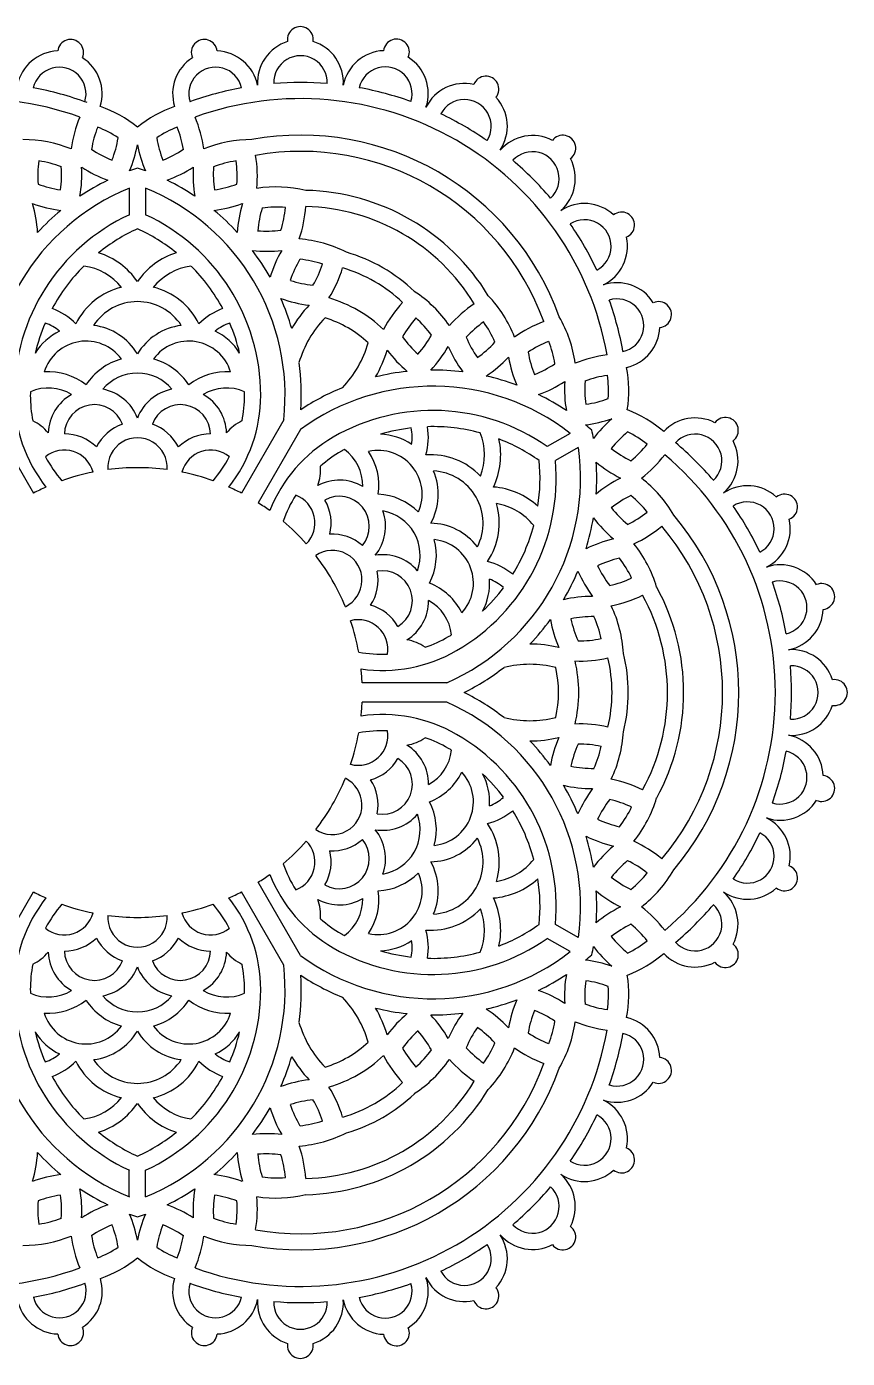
# Model space of a CAD drawing. Extents: x 339 to 703, y 71 to 235.
# Drawn here: x 601.5 to 702.9, y 70.9 to 235.4 of the extents above; entities that cross this region are included whole.
import ezdxf

# ---------------------------------------------------------------- set-up
doc = ezdxf.new("R2010")
doc.units = 0
doc.layers.get('0').update_dxf_attribs({"linetype": 'CONTINUOUS'})

msp = doc.modelspace()

# ---------------------------------------------------------------- linework, layer by layer
for p, q in [((614.15, 215.47), (614.15, 212.2)), ((616.15, 215.47), (616.15, 212.2)), ((597.09, 186.84), (602.31, 177.8)), ((633.22, 186.84), (628, 177.8)), ((635.29, 185.64), (630.08, 176.6)), ((668.62, 185.18), (665.79, 183.54)), ((669.62, 183.45), (666.79, 181.81)), ((653.36, 154.35), (642.92, 154.35)), ((653.36, 151.95), (642.92, 151.95)), ((597.09, 119.47), (602.31, 128.51)), ((633.22, 119.47), (628, 128.51)), ((635.29, 120.67), (630.08, 129.71)), ((669.62, 122.86), (666.79, 124.5)), ((668.62, 121.13), (665.79, 122.77)), ((614.15, 90.84), (614.15, 94.11)), ((616.15, 90.84), (616.15, 94.11))]:
    msp.add_line(p, q)
for centre, radius, start, end in [((635.28, 233.85), 1.6, 351.3993, 188.7578), ((606.89, 232.26), 1.6, 336.1959, 173.5544), ((623.41, 232.26), 1.6, 6.4785, 203.837), ((647.15, 232.3), 1.6, 336.3518, 173.7103), ((605.5, 227.14), 5.3, 92.2336, 168.6329), ((624.8, 227.14), 5.3, 11.4629, 87.7992), ((635.29, 228.55), 5.3, 107.437, 183.7733), ((635.29, 228.55), 5.3, 356.3534, 72.72), ((645.78, 227.18), 5.3, 92.3896, 168.7888), ((605.5, 227.14), 3.3, 342.536, 167.2142), ((605.5, 227.14), 5.3, 342.922, 57.5166), ((624.8, 227.14), 5.3, 122.5163, 197.0782), ((624.8, 227.14), 3.3, 12.8187, 197.4968), ((635.29, 228.55), 3.3, 357.7394, 182.4176), ((645.78, 227.18), 3.3, 342.692, 167.3701), ((645.78, 227.18), 5.3, 341.2733, 57.6725), ((658.2, 227.72), 1.6, 321.3207, 158.6793), ((594.97, 188.1), 40.45, 69.8113, 79.5821), ((635.33, 188.1), 40.45, 100.4181, 109.7758), ((635.33, 188.1), 40.45, 97.5793, 97.5804), ((635.33, 188.1), 40.45, 85.3849, 94.7418), ((635.33, 188.1), 40.45, 82.5466, 82.5474), ((635.33, 188.1), 40.45, 70.3529, 79.7092), ((655.55, 223.13), 5.3, 77.3585, 153.7578), ((594.97, 188.1), 38.45, 70.1415, 169.8585), ((605.36, 210.77), 15.7, 51.412, 70.6043), ((624.95, 210.77), 15.7, 109.3964, 128.588), ((635.33, 188.1), 38.45, 10.1415, 109.8585), ((655.55, 223.13), 3.3, 327.6609, 152.3391), ((655.55, 223.13), 5.3, 326.2422, 42.6415), ((622.51, 218.17), 15.7, 157.1662, 172.0495), ((607.8, 218.17), 15.7, 7.9505, 22.8338), ((635.33, 188.1), 40.45, 55.3218, 64.6782), ((622.51, 218.17), 13.2, 158.3402, 170.8104), ((605.36, 210.77), 13.2, 55.8491, 68.3193), ((624.95, 210.77), 13.2, 111.6807, 124.1509), ((607.8, 218.17), 13.2, 9.1896, 21.6598), ((601.06, 205.79), 15.7, 67.9433, 90.1755), ((599.74, 223.81), 13.2, 338.3402, 350.8104), ((599.74, 223.81), 15.7, 336.8134, 349.0292), ((630.57, 223.81), 15.7, 190.9708, 203.1866), ((630.57, 223.81), 13.2, 189.1896, 201.6598), ((629.25, 205.79), 15.7, 89.8245, 112.0567), ((635.33, 188.1), 33.93, 19.7543, 100.2457), ((663.95, 216.69), 5.3, 62.3275, 138.7267), ((667.7, 220.43), 1.6, 306.2897, 143.6482), ((616.89, 231.21), 13.2, 235.8491, 248.3193), ((613.42, 231.21), 13.2, 291.6807, 304.1509), ((635.33, 188.1), 31.93, 19.9391, 100.0609), ((614.27, 216.94), 15.7, 354.6171, 9.5372), ((663.95, 216.69), 3.3, 312.6299, 137.308), ((635.33, 188.1), 40.45, 40.2908, 49.6471), ((663.95, 216.69), 5.3, 311.2112, 27.6104), ((616.04, 216.94), 13.2, 171.6736, 184.1437), ((601.06, 205.79), 13.2, 69.1824, 81.6526), ((592.58, 217.17), 13.2, 351.6736, 4.1437), ((592.58, 217.17), 15.7, 350.1467, 3.3167), ((616.89, 231.21), 15.7, 236.6761, 249.8461), ((624.54, 189.88), 29.62, 108.4738, 110.488), ((605.77, 189.88), 29.62, 69.512, 71.5262), ((613.42, 231.21), 15.7, 290.1539, 303.3239), ((637.72, 217.17), 15.7, 176.6833, 189.8533), ((637.72, 217.17), 13.2, 175.8563, 188.3264), ((629.25, 205.79), 13.2, 98.3474, 110.8176), ((614.27, 216.94), 13.2, 355.8563, 8.3264), ((607.56, 228.33), 13.2, 249.1824, 261.6526), ((624.54, 189.88), 29.62, 116.1715, 123.8213), ((605.77, 189.88), 29.62, 56.1787, 63.8285), ((622.74, 228.33), 13.2, 278.3474, 290.8176), ((632.28, 199.94), 15.7, 76.4912, 98.7234), ((624.54, 189.88), 27.62, 112.088, 186.3214), ((605.77, 189.88), 27.62, 353.6786, 67.912), ((635.33, 188.1), 27.12, 31.3111, 88.6889), ((587.15, 209.07), 15.7, 3.4801, 16.65), ((607.56, 228.33), 15.7, 250.0095, 263.1794), ((624.54, 189.88), 29.62, 129.5049, 137.1546), ((622.74, 228.33), 15.7, 276.8206, 289.9905), ((605.77, 189.88), 29.62, 42.8454, 50.4951), ((643.16, 209.07), 15.7, 163.35, 176.5199), ((643.16, 209.07), 13.2, 162.523, 174.9931), ((632.28, 199.94), 13.2, 85.0141, 97.4842), ((620.28, 214.25), 13.2, 342.523, 354.9931), ((620.28, 214.25), 15.7, 341.2838, 356.2125), ((635.33, 188.1), 25.12, 31.4048, 88.5952), ((670.38, 208.29), 5.3, 47.2482, 123.6475), ((674.97, 210.93), 1.6, 291.2105, 128.569), ((624.54, 189.88), 24.62, 114.9519, 180), ((605.77, 189.88), 24.62, 0, 65.0481), ((670.38, 208.29), 3.3, 297.5506, 122.2288), ((635.33, 188.1), 40.45, 25.2591, 34.6159), ((624.54, 189.88), 22.62, 114.5159, 128.8545), ((605.77, 189.88), 22.62, 51.1455, 65.4841), ((631.15, 223.38), 13.2, 265.0141, 277.4842), ((633.89, 193.56), 15.7, 63.1579, 85.3901), ((670.38, 208.29), 5.3, 296.132, 12.5312), ((607.55, 198.7), 9.23, 34.5283, 72.3515), ((622.75, 198.7), 9.23, 107.6485, 145.4717), ((631.15, 223.38), 15.7, 263.4872, 276.6572), ((605.77, 189.88), 29.62, 29.512, 37.1618), ((646.57, 199.93), 15.7, 150.0166, 163.1866), ((635.33, 188.1), 20.27, 46.1818, 73.8182), ((624.54, 189.88), 22.62, 135.0448, 151.679), ((607.55, 198.7), 7.23, 38.7081, 82.2001), ((622.75, 198.7), 7.23, 97.7999, 141.2919), ((605.77, 189.88), 22.62, 28.321, 44.9552), ((646.57, 199.93), 13.2, 149.1896, 161.6598), ((633.89, 193.56), 13.2, 71.6807, 84.1509), ((625.5, 210.25), 13.2, 329.1896, 341.6598), ((625.5, 210.25), 15.7, 327.9505, 342.8718), ((635.33, 188.1), 18.27, 46.4787, 73.5213), ((615.15, 195), 8.46, 103.4157, 154.0005), ((615.15, 195), 8.46, 25.9995, 76.5843), ((638.19, 216.62), 13.2, 251.6807, 264.1509), ((640.77, 189.58), 15.7, 34.6099, 56.8421), ((674.4, 198.5), 5.3, 32.2336, 108.6329), ((615.15, 195), 6.46, 33.0989, 146.9011), ((605.77, 189.88), 29.62, 16.1787, 23.8285), ((638.19, 216.62), 15.7, 250.1539, 263.3239), ((647.79, 190.25), 15.7, 136.6833, 149.8533), ((634.26, 186.24), 16.32, 46.224, 73.776), ((659.42, 190.67), 15.7, 137.1282, 152.0495), ((665.5, 188.14), 15.7, 123.7875, 138.7162), ((647.11, 191.38), 15.7, 21.2766, 43.5088), ((674.4, 198.5), 3.3, 282.536, 107.2142), ((635.33, 188.1), 40.45, 10.2245, 19.5821), ((679.53, 199.86), 1.6, 276.1959, 113.5544), ((601.57, 192.73), 8.46, 44.9469, 68.7766), ((628.74, 192.73), 8.46, 111.2234, 135.0531), ((647.79, 190.25), 13.2, 135.8128, 163.8569), ((634.26, 186.24), 13.82, 47.1154, 72.8846), ((659.42, 190.67), 13.2, 138.3402, 150.8104), ((640.77, 189.58), 13.2, 35.8491, 48.3193), ((653.69, 191.68), 15.7, 7.9433, 30.1755), ((624.54, 189.88), 22.62, 156.7685, 166.6384), ((608.81, 191.17), 7.41, 116.205, 147.9139), ((601.57, 192.73), 6.46, 52.0463, 70.1914), ((608.81, 191.17), 7.41, 31.0598, 82.7424), ((621.5, 191.17), 7.41, 97.2576, 148.9402), ((628.74, 192.73), 6.46, 109.8086, 127.9537), ((621.5, 191.17), 7.41, 32.0861, 63.795), ((605.77, 189.88), 22.62, 13.3616, 23.2315), ((665.5, 188.14), 13.2, 125.0069, 137.477), ((647.11, 191.38), 13.2, 22.5158, 34.9859), ((670.83, 184.28), 15.7, 110.4628, 125.3829), ((674.4, 198.5), 5.3, 282.922, 357.5166), ((608.81, 191.17), 5.41, 36.1874, 162.7599), ((621.5, 191.17), 5.41, 17.2401, 143.8126), ((630.96, 199.97), 13.2, 316.1431, 344.1872), ((658.6, 204.84), 13.2, 215.8491, 228.3193), ((639.95, 203.75), 13.2, 318.3402, 330.8104), ((639.95, 203.75), 15.7, 316.8134, 329.9834), ((667.97, 202.12), 15.7, 203.3428, 216.5128), ((667.97, 202.12), 13.2, 202.5158, 214.9859), ((649.57, 205.36), 13.2, 305.0069, 317.477), ((670.83, 184.28), 13.2, 111.6736, 124.1437), ((653.69, 191.68), 13.2, 9.1824, 21.6526), ((615.15, 187.08), 7.55, 105.2104, 147.1645), ((615.15, 187.08), 7.55, 32.8355, 74.7896), ((630.96, 199.97), 15.7, 330.1467, 343.3167), ((658.6, 204.84), 15.7, 216.6761, 229.8461), ((649.57, 205.36), 15.7, 303.4801, 316.65), ((676.46, 197.31), 15.7, 190.0095, 203.1794), ((676.46, 197.31), 13.2, 189.1824, 201.6526), ((675.13, 179.29), 15.7, 97.1662, 112.0495), ((604.14, 185.24), 7.55, 51.7829, 93.737), ((615.15, 187.08), 5.55, 39.8123, 140.1877), ((626.17, 185.24), 7.55, 86.263, 128.2171), ((605.77, 189.88), 29.62, 356.5576, 7.8334), ((651.65, 163.39), 29.62, 96.1715, 103.8213), ((651.65, 163.39), 29.62, 82.8382, 90.488), ((659.31, 204.71), 13.2, 291.6736, 304.1437), ((660.15, 190.45), 15.7, 351.412, 10.6043), ((651.65, 163.39), 27.62, 52.088, 126.3214), ((651.65, 163.39), 29.62, 69.5049, 77.1546), ((659.31, 204.71), 15.7, 290.1467, 303.3167), ((683.61, 190.68), 15.7, 176.6761, 189.8461), ((683.61, 190.68), 13.2, 175.8491, 188.3193), ((675.13, 179.29), 13.2, 98.3402, 110.8104), ((660.15, 190.45), 13.2, 355.8491, 8.3193), ((618.21, 189.88), 18.29, 180, 218.2875), ((624.54, 189.88), 22.62, 178.8569, 180), ((618.21, 189.88), 16.29, 180, 191.191), ((604.14, 185.24), 5.55, 58.7597, 113.4776), ((609.83, 185.03), 5.7, 119.6212, 177.8981), ((609.83, 185.03), 5.7, 21.0492, 79.3261), ((620.47, 185.03), 5.7, 100.6739, 158.9508), ((626.17, 185.24), 5.55, 66.5224, 121.2403), ((620.47, 185.03), 5.7, 2.1019, 60.3788), ((612.09, 189.88), 18.29, 321.7125, 0), ((612.09, 189.88), 16.29, 348.809, 0), ((605.77, 189.88), 22.62, 0, 1.1431), ((651.65, 163.39), 29.62, 112.1666, 123.4424), ((651.65, 163.39), 29.62, 56.1715, 63.8213), ((668.63, 201.83), 13.2, 278.3402, 290.8104), ((609.83, 185.03), 3.7, 20.1602, 178.7872), ((620.47, 185.03), 3.7, 1.2128, 159.8398), ((651.65, 163.39), 24.62, 54.9519, 120), ((669.95, 173.48), 15.7, 49.3964, 68.588), ((599.77, 181.58), 5.7, 39.9966, 64.426), ((615.15, 180.95), 5.67, 109.0028, 153.2535), ((615.15, 180.95), 5.67, 26.7465, 70.9972), ((630.53, 181.58), 5.7, 115.574, 140.0034), ((642.63, 184.71), 8.46, 344.9469, 8.7766), ((651.65, 163.39), 22.62, 75.0448, 91.679), ((668.63, 201.83), 15.7, 276.8134, 289.0292), ((651.65, 163.39), 29.62, 48.4738, 50.488), ((684.05, 175.13), 15.7, 130.9708, 143.1866), ((684.05, 181.79), 5.3, 62.5163, 137.0782), ((687.79, 185.55), 1.6, 306.4785, 143.837), ((606.13, 179.44), 5.67, 45.6939, 89.9445), ((615.15, 180.95), 3.67, 356.214, 183.786), ((624.18, 179.44), 5.67, 90.0555, 134.3061), ((648.49, 168.87), 18.29, 120, 158.2875), ((651.65, 163.39), 22.62, 96.7685, 106.6384), ((644.91, 177.66), 7.41, 56.205, 87.9139), ((642.63, 184.71), 6.46, 352.0463, 10.1914), ((650.8, 182.51), 7.23, 338.7081, 22.2001), ((650.8, 182.51), 9.23, 334.5283, 12.3515), ((651.65, 163.39), 22.62, 54.5159, 68.8545), ((642.27, 179.65), 29.62, 9.512, 11.5262), ((684.05, 175.13), 13.2, 129.1896, 141.6598), ((669.95, 173.48), 13.2, 51.6807, 64.1509), ((684.05, 181.79), 3.3, 312.8187, 137.4968), ((606.13, 179.44), 3.67, 15.1614, 129.316), ((624.18, 179.44), 3.67, 50.684, 164.8386), ((648.49, 168.87), 16.29, 120, 131.191), ((651.65, 163.39), 22.62, 118.8569, 120), ((637.43, 178.74), 5.55, 358.7597, 53.4776), ((644.91, 177.66), 5.41, 336.1874, 102.7599), ((637.43, 178.74), 7.55, 351.7829, 33.737), ((642.27, 179.65), 27.62, 293.6786, 7.912), ((681.88, 193.68), 13.2, 231.6807, 244.1509), ((667.78, 192.03), 13.2, 309.1896, 321.6598), ((655.51, 153.15), 40.45, 40.4181, 49.7758), ((684.05, 181.79), 5.3, 311.4, 27.7992), ((618.21, 189.88), 16.29, 207.81, 220.378), ((612.09, 189.88), 16.29, 319.622, 332.19), ((632.08, 180.69), 5.7, 339.9966, 4.426), ((651.39, 174.08), 8.46, 43.4157, 94.0005), ((642.27, 179.65), 24.62, 300, 5.0481), ((642.27, 179.65), 22.62, 351.1455, 5.4841), ((642.27, 179.65), 29.62, 356.1787, 3.8285), ((681.88, 193.68), 15.7, 230.1539, 243.3239), ((667.78, 192.03), 15.7, 307.9505, 322.8338), ((655.51, 153.15), 38.45, 310.1415, 49.8585), ((615.15, 153.15), 27.79, 101.3754, 109.6596), ((615.15, 153.15), 27.79, 82.428, 97.572), ((615.15, 153.15), 27.79, 70.3404, 78.6246), ((640.1, 173.7), 5.7, 59.6212, 117.8981), ((644.91, 177.66), 7.41, 331.0598, 22.7424), ((651.39, 174.08), 6.46, 333.0989, 86.9011), ((681.88, 165.62), 15.7, 116.6833, 129.8533), ((667.78, 167.26), 15.7, 29.8245, 52.0567), ((615.15, 153.15), 27.79, 113.9834, 117.5254), ((615.15, 153.15), 27.79, 62.4746, 66.0166), ((658.4, 169.35), 9.23, 47.6485, 85.4717), ((690.51, 173.41), 5.3, 47.437, 123.8363), ((615.15, 153.15), 27.79, 53.9834, 57.5254), ((648.49, 168.87), 16.29, 147.81, 160.378), ((633.41, 174.11), 3.67, 315.1614, 69.316), ((640.1, 173.7), 3.7, 320.1602, 118.7872), ((633.41, 174.11), 5.67, 345.6939, 29.9445), ((644.53, 170.12), 7.55, 45.2104, 87.1645), ((651.39, 174.08), 8.46, 325.9995, 16.5843), ((658.4, 169.35), 7.23, 37.7999, 81.2919), ((681.88, 165.62), 13.2, 115.8563, 128.3264), ((667.78, 167.26), 13.2, 38.3474, 50.8176), ((690.51, 173.41), 3.3, 297.7394, 122.4176), ((655.51, 153.15), 40.45, 25.3849, 34.7418), ((695.1, 176.07), 1.6, 291.3993, 128.7578), ((640.1, 173.7), 5.7, 321.0492, 19.3261), ((644.53, 170.12), 5.55, 339.8123, 80.1877), ((642.27, 179.65), 29.62, 342.8454, 350.4951), ((684.05, 184.17), 15.7, 216.8206, 229.9905), ((684.05, 184.17), 13.2, 218.3474, 230.8176), ((669.95, 185.81), 13.2, 295.8563, 308.3264), ((655.51, 153.15), 33.93, 319.7543, 40.2457), ((690.51, 173.41), 5.3, 296.3208, 12.72), ((615.15, 153.15), 27.79, 41.3754, 49.6596), ((651.25, 166.67), 7.41, 37.2576, 88.9402), ((642.27, 179.65), 22.62, 328.321, 344.9552), ((669.95, 185.81), 15.7, 294.6171, 309.5372), ((655.51, 153.15), 31.93, 319.9391, 40.0609), ((639.22, 167.05), 5.67, 49.0028, 93.2535), ((644.53, 170.12), 7.55, 332.8355, 14.7896), ((651.25, 166.67), 5.41, 317.2401, 83.8126), ((677.58, 156.86), 15.7, 103.35, 116.5199), ((664.24, 161.71), 15.7, 16.4912, 38.7234), ((639.22, 167.05), 3.67, 296.214, 123.786), ((615.15, 153.15), 27.79, 22.428, 37.572), ((645.42, 164.49), 5.7, 40.6739, 98.9508), ((677.58, 156.86), 13.2, 102.523, 114.9931), ((664.24, 161.71), 13.2, 25.0141, 37.4842), ((639.22, 167.05), 5.67, 326.7465, 10.9972), ((645.42, 164.49), 3.7, 301.2128, 99.8398), ((656.22, 161.18), 8.46, 51.2234, 75.0531), ((642.27, 179.65), 29.62, 329.512, 337.1618), ((683.97, 174.41), 15.7, 203.4872, 216.6572), ((683.97, 174.41), 13.2, 205.0141, 217.4842), ((694.57, 163.64), 5.3, 32.3896, 108.7888), ((648.45, 159.66), 7.55, 26.263, 68.2171), ((651.25, 166.67), 7.41, 332.0861, 3.795), ((656.22, 161.18), 6.46, 49.8086, 67.9537), ((670.62, 179.26), 13.2, 282.523, 294.9931), ((694.57, 163.64), 3.3, 282.692, 107.3701), ((655.51, 153.15), 40.45, 10.3529, 19.7092), ((699.69, 165.02), 1.6, 276.3518, 113.7103), ((642.27, 179.65), 22.62, 313.3616, 323.2315), ((671.37, 149.33), 15.7, 90.0166, 103.1866), ((670.62, 179.26), 15.7, 281.2838, 296.2125), ((655.51, 153.15), 25.12, 331.4048, 28.5952), ((655.51, 153.15), 27.12, 331.3111, 28.6889), ((642.43, 158.48), 5.67, 30.0555, 74.3061), ((645.42, 164.49), 5.7, 302.1019, 0.3788), ((648.45, 159.66), 5.55, 6.5224, 61.2403), ((659.51, 157.13), 15.7, 3.1579, 25.3901), ((694.57, 163.64), 5.3, 281.2733, 357.6725), ((642.43, 158.48), 3.67, 350.684, 104.8386), ((615.15, 153.15), 27.79, 10.3404, 18.6246), ((642.27, 179.65), 29.62, 316.1787, 323.8285), ((681.63, 164.93), 15.7, 190.1539, 203.3239), ((671.37, 149.33), 13.2, 89.1896, 101.6598), ((681.63, 164.93), 13.2, 191.6807, 204.1509), ((659.51, 157.13), 13.2, 11.6807, 24.1509), ((647.46, 154.05), 5.7, 55.574, 80.0034), ((645.43, 174.17), 16.29, 288.809, 300), ((642.27, 179.65), 22.62, 300, 301.1431), ((669.77, 172.74), 13.2, 269.1896, 281.6598), ((645.43, 174.17), 16.29, 259.622, 272.19), ((645.43, 174.17), 18.29, 261.7125, 300), ((663.6, 143.44), 15.7, 76.6833, 89.8533), ((695.95, 153.15), 5.3, 17.3585, 93.7578), ((663.6, 143.44), 13.2, 75.8128, 103.8569), ((669.77, 172.74), 15.7, 267.9505, 282.8718), ((653.36, 153.15), 16.32, 346.224, 13.776), ((655.51, 153.15), 18.27, 346.4787, 13.5213), ((655.51, 153.15), 20.27, 346.1818, 13.8182), ((695.95, 153.15), 3.3, 267.6609, 92.3391), ((655.51, 153.15), 40.45, 355.3218, 4.6782), ((615.15, 153.15), 27.79, 2.4746, 6.0166), ((642.27, 179.65), 29.62, 296.5576, 307.8334), ((653.36, 153.15), 13.82, 347.1154, 12.8846), ((701.26, 153.15), 1.6, 261.3207, 98.6793), ((642.27, 126.66), 29.62, 52.1666, 63.4424), ((615.15, 153.15), 27.79, 353.9834, 357.5254), ((642.27, 126.66), 27.62, 352.088, 66.3214), ((695.95, 153.15), 5.3, 266.2422, 342.6415), ((645.43, 132.14), 18.29, 60, 98.2875), ((663.6, 162.87), 13.2, 256.1431, 284.1872), ((642.43, 147.83), 3.67, 255.1614, 9.316), ((615.15, 153.15), 27.79, 341.3754, 349.6596), ((645.43, 132.14), 16.29, 87.81, 100.378), ((669.77, 133.57), 15.7, 77.1282, 92.0495), ((659.51, 149.18), 15.7, 334.6099, 356.8421), ((647.46, 152.26), 5.7, 279.9966, 304.426), ((645.42, 141.82), 5.7, 359.6212, 57.8981), ((645.43, 132.14), 16.29, 60, 71.191), ((642.27, 126.66), 24.62, 354.9519, 60), ((663.6, 162.87), 15.7, 270.1467, 283.3167), ((642.27, 126.66), 29.62, 36.1715, 43.8213), ((681.63, 141.37), 15.7, 156.6761, 169.8461), ((681.63, 141.37), 13.2, 155.8491, 168.3193), ((669.77, 133.57), 13.2, 78.3402, 90.8104), ((659.51, 149.18), 13.2, 335.8491, 348.3193), ((694.57, 142.67), 5.3, 2.3275, 78.7267), ((642.43, 147.83), 5.67, 285.6939, 329.9445), ((645.42, 141.82), 3.7, 260.1602, 58.7872), ((648.45, 146.65), 5.55, 298.7597, 353.4776), ((642.27, 126.66), 22.62, 58.8569, 60), ((694.57, 142.67), 3.3, 252.6299, 77.308), ((655.51, 153.15), 40.45, 340.2908, 349.6471), ((648.45, 146.65), 7.55, 291.7829, 333.737), ((651.25, 139.64), 5.41, 276.1874, 42.7599), ((671.37, 156.98), 13.2, 258.3402, 270.8104), ((639.22, 139.26), 3.67, 236.214, 63.786), ((615.15, 153.15), 27.79, 322.428, 337.572), ((639.22, 139.26), 5.67, 349.0028, 33.2535), ((651.25, 139.64), 7.41, 356.205, 27.9139), ((642.27, 126.66), 22.62, 36.7685, 46.6384), ((642.27, 126.66), 29.62, 22.8382, 30.488), ((671.37, 156.98), 15.7, 256.8134, 269.9834), ((670.62, 127.04), 15.7, 63.7875, 78.7162), ((699.69, 141.29), 1.6, 246.2897, 83.6482), ((656.22, 145.13), 6.46, 292.0463, 310.1914), ((683.97, 131.9), 15.7, 143.3428, 156.5128), ((683.97, 131.9), 13.2, 142.5158, 154.9859), ((670.62, 127.04), 13.2, 65.0069, 77.477), ((664.24, 144.6), 15.7, 321.2766, 343.5088), ((644.53, 136.19), 7.55, 345.2104, 27.1645), ((656.22, 145.13), 8.46, 284.9469, 308.7766), ((642.27, 126.66), 22.62, 15.0448, 31.679), ((664.24, 144.6), 13.2, 322.5158, 334.9859), ((694.57, 142.67), 5.3, 251.2112, 327.6104), ((645.42, 141.82), 5.7, 261.0492, 319.3261), ((644.53, 136.19), 5.55, 279.8123, 20.1877), ((651.39, 132.23), 8.46, 343.4157, 34.0005), ((677.58, 149.45), 13.2, 245.0069, 257.477), ((690.51, 132.9), 5.3, 347.2482, 63.6475), ((640.1, 132.61), 3.7, 241.2128, 39.8398), ((639.22, 139.26), 5.67, 266.7465, 310.9972), ((640.1, 132.61), 5.7, 340.6739, 38.9508), ((651.25, 139.64), 7.41, 271.0598, 322.7424), ((651.39, 132.23), 6.46, 273.0989, 26.9011), ((677.58, 149.45), 15.7, 243.4801, 256.65), ((642.27, 126.66), 29.62, 9.5049, 17.1546), ((655.51, 153.15), 40.45, 325.2591, 334.6159), ((690.51, 132.9), 3.3, 237.5506, 62.2288), ((615.15, 153.15), 27.79, 310.3404, 318.6246), ((633.41, 132.2), 3.67, 290.684, 44.8386), ((633.41, 132.2), 5.67, 330.0555, 14.3061), ((684.05, 122.14), 15.7, 130.0095, 143.1794), ((669.95, 120.49), 15.7, 50.4628, 65.3829), ((648.49, 137.44), 16.29, 199.622, 212.19), ((644.91, 128.65), 7.41, 337.2576, 28.9402), ((658.4, 136.96), 7.23, 278.7081, 322.2001), ((684.05, 122.14), 13.2, 129.1824, 141.6526), ((669.95, 120.49), 13.2, 51.6736, 64.1437), ((695.1, 130.24), 1.6, 231.2105, 68.569), ((615.15, 153.15), 27.79, 302.4746, 306.0166), ((648.49, 137.44), 18.29, 201.7125, 240), ((644.91, 128.65), 5.41, 257.2401, 23.8126), ((644.53, 136.19), 7.55, 272.8355, 314.7896), ((658.4, 136.96), 9.23, 274.5283, 312.3515), ((642.27, 126.66), 22.62, 354.5159, 8.8545), ((681.88, 140.69), 13.2, 231.6736, 244.1437), ((667.78, 139.05), 13.2, 309.1824, 321.6526), ((667.78, 139.05), 15.7, 307.9433, 330.1755), ((615.15, 153.15), 27.79, 242.4746, 246.0166), ((615.15, 153.15), 27.79, 293.9834, 297.5254), ((637.43, 127.57), 7.55, 326.263, 8.2171), ((642.27, 126.66), 29.62, 356.1715, 3.8213), ((681.88, 140.69), 15.7, 230.1467, 243.3167), ((690.51, 132.9), 5.3, 236.132, 312.5312), ((684.05, 124.52), 5.3, 332.2336, 48.6329), ((618.21, 116.43), 18.29, 141.7125, 180), ((618.21, 116.43), 16.29, 139.622, 152.19), ((615.15, 153.15), 27.79, 250.3404, 258.6246), ((615.15, 153.15), 27.79, 281.3754, 289.6596), ((612.09, 116.43), 16.29, 27.81, 40.378), ((612.09, 116.43), 18.29, 0, 38.2875), ((640.1, 132.61), 5.7, 242.1019, 300.3788), ((632.08, 125.62), 5.7, 355.574, 20.0034), ((637.43, 127.57), 5.55, 306.5224, 1.2403), ((650.8, 123.8), 9.23, 347.6485, 25.4717), ((684.05, 124.52), 3.3, 222.536, 47.2142), ((655.51, 153.15), 40.45, 310.2245, 319.5821), ((606.13, 126.87), 3.67, 230.684, 344.8386), ((615.15, 125.36), 3.67, 176.214, 3.786), ((615.15, 153.15), 27.79, 262.428, 277.572), ((624.18, 126.87), 3.67, 195.1614, 309.316), ((648.49, 137.44), 16.29, 228.809, 240), ((651.39, 132.23), 8.46, 265.9995, 316.5843), ((650.8, 123.8), 7.23, 337.7999, 21.2919), ((681.88, 112.63), 15.7, 116.6761, 129.8461), ((667.78, 114.28), 15.7, 37.1662, 52.0495), ((642.63, 121.6), 8.46, 351.2234, 15.0531), ((651.65, 142.92), 22.62, 291.1455, 305.4841), ((681.88, 112.63), 13.2, 115.8491, 128.3193), ((667.78, 114.28), 13.2, 38.3402, 50.8104), ((606.13, 126.87), 5.67, 270.0555, 314.3061), ((615.15, 125.36), 5.67, 206.7465, 250.9972), ((615.15, 125.36), 5.67, 289.0028, 333.2535), ((624.18, 126.87), 5.67, 225.6939, 269.9445), ((651.65, 142.92), 24.62, 240, 305.0481), ((651.65, 142.92), 22.62, 240, 241.1431), ((644.91, 128.65), 7.41, 272.0861, 303.795), ((642.63, 121.6), 6.46, 349.8086, 7.9537), ((684.05, 131.18), 13.2, 218.3402, 230.8104), ((669.95, 132.83), 13.2, 295.8491, 308.3193), ((687.79, 120.76), 1.6, 216.1959, 53.5544), ((599.77, 124.73), 5.7, 295.574, 320.0034), ((609.83, 121.28), 5.7, 182.1019, 240.3788), ((609.83, 121.28), 3.7, 181.2128, 339.8398), ((620.47, 121.28), 3.7, 200.1602, 358.7872), ((620.47, 121.28), 5.7, 299.6212, 357.8981), ((630.53, 124.73), 5.7, 219.9966, 244.426), ((651.65, 142.92), 27.62, 233.6786, 307.912), ((651.65, 142.92), 22.62, 253.3616, 263.2315), ((651.65, 142.92), 22.62, 268.321, 284.9552), ((651.65, 142.92), 29.62, 309.512, 311.5262), ((642.27, 126.66), 29.62, 348.4738, 350.488), ((684.05, 131.18), 15.7, 216.8134, 229.0292), ((669.95, 132.83), 15.7, 291.412, 310.6043), ((684.05, 124.52), 5.3, 222.922, 297.5166), ((624.54, 116.43), 27.62, 173.6786, 247.912), ((618.21, 116.43), 16.29, 168.809, 180), ((609.83, 121.28), 5.7, 280.6739, 338.9508), ((620.47, 121.28), 5.7, 201.0492, 259.3261), ((605.77, 116.43), 27.62, 292.088, 6.3214), ((612.09, 116.43), 16.29, 0, 11.191), ((668.63, 104.48), 15.7, 70.9708, 83.1866), ((605.77, 116.43), 29.62, 352.1666, 3.4424), ((651.65, 142.92), 29.62, 236.5576, 247.8334), ((651.65, 142.92), 29.62, 296.1787, 303.8285), ((683.61, 115.63), 15.7, 170.1539, 183.3239), ((683.61, 115.63), 13.2, 171.6807, 184.1509), ((668.63, 104.48), 13.2, 69.1896, 81.6598), ((660.15, 115.86), 15.7, 349.3964, 8.588), ((624.54, 116.43), 24.62, 180, 245.0481), ((624.54, 116.43), 22.62, 180, 181.1431), ((604.14, 121.07), 5.55, 246.5224, 301.2403), ((615.15, 119.23), 5.55, 219.8123, 320.1877), ((605.77, 116.43), 24.62, 294.9519, 0), ((626.17, 121.07), 5.55, 238.7597, 293.4776), ((605.77, 116.43), 22.62, 358.8569, 0), ((630.96, 106.34), 13.2, 15.8128, 43.8569), ((659.31, 101.6), 15.7, 56.6833, 69.8533), ((660.15, 115.86), 13.2, 351.6807, 4.1509), ((604.14, 121.07), 7.55, 266.263, 308.2171), ((615.15, 119.23), 7.55, 212.8355, 254.7896), ((615.15, 119.23), 7.55, 285.2104, 327.1645), ((626.17, 121.07), 7.55, 231.7829, 273.737), ((651.65, 142.92), 29.62, 256.1787, 263.8285), ((630.96, 106.34), 15.7, 16.6833, 29.8533), ((651.65, 142.92), 29.62, 282.8454, 290.4951), ((649.57, 100.94), 15.7, 43.35, 56.5199), ((676.46, 108.99), 15.7, 156.8206, 169.9905), ((676.46, 108.99), 13.2, 158.3474, 170.8176), ((659.31, 101.6), 13.2, 55.8563, 68.3264), ((675.13, 127.02), 13.2, 249.1896, 261.6598), ((608.81, 115.13), 5.41, 197.2401, 323.8126), ((621.5, 115.13), 5.41, 216.1874, 342.7599), ((647.79, 116.06), 13.2, 196.1431, 224.1872), ((658.6, 101.47), 15.7, 130.1539, 143.3239), ((651.65, 142.92), 29.62, 269.512, 277.1618), ((639.95, 102.55), 15.7, 30.0166, 43.1866), ((667.97, 104.19), 15.7, 143.4872, 156.6572), ((653.69, 114.63), 13.2, 338.3474, 350.8176), ((653.69, 114.63), 15.7, 329.8245, 352.0567), ((675.13, 127.02), 15.7, 247.9505, 262.8338), ((674.4, 107.81), 5.3, 2.5163, 77.0782), ((594.97, 118.2), 38.45, 190.1415, 289.8585), ((624.54, 116.43), 22.62, 193.3616, 203.2315), ((608.81, 115.13), 7.41, 212.0861, 243.795), ((608.81, 115.13), 7.41, 277.2576, 328.9402), ((621.5, 115.13), 7.41, 211.0598, 262.7424), ((635.33, 118.2), 38.45, 250.1415, 349.8585), ((621.5, 115.13), 7.41, 296.205, 327.9139), ((605.77, 116.43), 22.62, 336.7685, 346.6384), ((658.6, 101.47), 13.2, 131.6807, 144.1509), ((639.95, 102.55), 13.2, 29.1896, 41.6598), ((667.97, 104.19), 13.2, 145.0141, 157.4842), ((649.57, 100.94), 13.2, 42.523, 54.9931), ((670.83, 122.03), 13.2, 235.8563, 248.3264), ((674.4, 107.81), 3.3, 252.8187, 77.4968), ((635.33, 118.2), 40.45, 340.4181, 349.7758), ((634.26, 120.07), 13.82, 287.1154, 312.8846), ((659.42, 115.64), 13.2, 209.1896, 221.6598), ((640.77, 116.73), 13.2, 311.6807, 324.1509), ((665.5, 118.17), 13.2, 222.523, 234.9931), ((647.11, 114.92), 13.2, 325.0141, 337.4842), ((647.11, 114.92), 15.7, 316.4912, 338.7234), ((670.83, 122.03), 15.7, 234.6171, 249.5372), ((601.57, 113.58), 6.46, 289.8086, 307.9537), ((601.57, 113.58), 8.46, 291.2234, 315.0531), ((615.15, 111.31), 8.46, 205.9995, 256.5843), ((615.15, 111.31), 6.46, 213.0989, 326.9011), ((615.15, 111.31), 8.46, 283.4157, 334.0005), ((628.74, 113.58), 8.46, 224.9469, 248.7766), ((628.74, 113.58), 6.46, 232.0463, 250.1914), ((635.33, 118.2), 31.93, 259.9391, 340.0609), ((605.77, 116.43), 29.62, 336.1715, 343.8213), ((647.79, 116.06), 15.7, 210.1467, 223.3167), ((634.26, 120.07), 16.32, 286.224, 313.776), ((659.42, 115.64), 15.7, 207.9505, 222.8718), ((640.77, 116.73), 15.7, 303.1579, 325.3901), ((665.5, 118.17), 15.7, 221.2838, 236.2125), ((679.53, 106.45), 1.6, 246.4785, 83.837), ((624.54, 116.43), 22.62, 208.321, 224.9552), ((605.77, 116.43), 22.62, 315.0448, 331.679), ((635.33, 118.2), 33.93, 259.7543, 340.2457), ((638.19, 89.69), 15.7, 96.6761, 109.8461), ((635.33, 118.2), 25.12, 271.4048, 328.5952), ((635.33, 118.2), 27.12, 271.3111, 328.6889), ((625.5, 96.06), 15.7, 17.1282, 32.0495), ((635.33, 118.2), 18.27, 286.4787, 313.5213), ((674.4, 107.81), 5.3, 251.4, 327.7992), ((607.55, 107.61), 7.23, 277.7999, 321.2919), ((607.55, 107.61), 9.23, 287.6485, 325.4717), ((622.75, 107.61), 9.23, 214.5283, 252.3515), ((622.75, 107.61), 7.23, 218.7081, 262.2001), ((638.19, 89.69), 13.2, 95.8491, 108.3193), ((646.57, 106.38), 13.2, 198.3402, 210.8104), ((625.5, 96.06), 13.2, 18.3402, 30.8104), ((635.33, 118.2), 20.27, 286.1818, 313.8182), ((670.38, 98.02), 5.3, 347.437, 63.8363), ((605.77, 116.43), 29.62, 322.8382, 330.488), ((646.57, 106.38), 15.7, 196.8134, 209.9834), ((670.38, 98.02), 3.3, 237.7394, 62.4176), ((635.33, 118.2), 40.45, 325.3849, 334.7418), ((624.54, 116.43), 22.62, 231.1455, 245.4841), ((605.77, 116.43), 22.62, 294.5159, 308.8545), ((633.89, 112.75), 13.2, 275.8491, 288.3193), ((631.15, 82.93), 15.7, 83.3428, 96.5128), ((633.89, 112.75), 15.7, 274.6099, 296.8421), ((587.15, 97.24), 15.7, 343.35, 356.5199), ((624.54, 116.43), 29.62, 222.8454, 230.4951), ((605.77, 116.43), 29.62, 309.5049, 317.1546), ((643.16, 97.24), 15.7, 183.4801, 196.65), ((631.15, 82.93), 13.2, 82.5158, 94.9859), ((643.16, 97.24), 13.2, 185.0069, 197.477), ((620.28, 92.06), 13.2, 5.0069, 17.477), ((620.28, 92.06), 15.7, 3.7875, 18.7162), ((674.97, 95.38), 1.6, 231.3993, 68.7578), ((670.38, 98.02), 5.3, 236.3208, 312.72), ((607.56, 77.98), 15.7, 96.8206, 109.9905), ((622.74, 77.98), 15.7, 70.0095, 83.1794), ((632.28, 106.37), 13.2, 262.5158, 274.9859), ((663.95, 89.62), 5.3, 332.3896, 48.7888), ((607.56, 77.98), 13.2, 98.3474, 110.8176), ((592.58, 89.13), 13.2, 355.8563, 8.3264), ((592.58, 89.13), 15.7, 356.6833, 9.8533), ((624.54, 116.43), 29.62, 236.1787, 243.8285), ((605.77, 116.43), 29.62, 296.1715, 303.8213), ((637.72, 89.13), 15.7, 170.1467, 183.3167), ((637.72, 89.13), 13.2, 171.6736, 184.1437), ((622.74, 77.98), 13.2, 69.1824, 81.6526), ((614.27, 89.37), 15.7, 350.4628, 5.3829), ((632.28, 106.37), 15.7, 261.2766, 283.5088), ((663.95, 89.62), 3.3, 222.692, 47.3701), ((635.33, 118.2), 40.45, 310.3529, 319.7092), ((616.04, 89.37), 13.2, 175.8563, 188.3264), ((616.89, 75.1), 15.7, 110.1539, 123.3239), ((613.42, 75.1), 15.7, 56.6761, 69.8461), ((614.27, 89.37), 13.2, 351.6736, 4.1437), ((601.06, 100.52), 13.2, 278.3474, 290.8176), ((616.89, 75.1), 13.2, 111.6807, 124.1509), ((599.74, 82.5), 13.2, 9.1896, 21.6598), ((599.74, 82.5), 15.7, 10.9708, 23.1866), ((624.54, 116.43), 29.62, 249.512, 251.5262), ((630.57, 82.5), 15.7, 156.8134, 169.0292), ((605.77, 116.43), 29.62, 288.4738, 290.488), ((630.57, 82.5), 13.2, 158.3402, 170.8104), ((613.42, 75.1), 13.2, 55.8491, 68.3193), ((629.25, 100.52), 13.2, 249.1824, 261.6526), ((601.06, 100.52), 15.7, 269.8245, 292.0567), ((622.51, 88.14), 15.7, 187.9505, 202.8338), ((622.51, 88.14), 13.2, 189.1896, 201.6598), ((607.8, 88.14), 13.2, 338.3402, 350.8104), ((607.8, 88.14), 15.7, 337.1662, 352.0495), ((629.25, 100.52), 15.7, 247.9433, 270.1755), ((655.55, 83.18), 5.3, 317.3585, 33.7578), ((663.95, 89.62), 5.3, 221.2733, 297.6725), ((667.7, 85.87), 1.6, 216.3518, 53.7103), ((605.36, 95.54), 13.2, 291.6807, 304.1509), ((624.95, 95.54), 13.2, 235.8491, 248.3193), ((635.33, 118.2), 40.45, 295.3218, 304.6782), ((655.55, 83.18), 3.3, 207.6609, 32.3391), ((605.36, 95.54), 15.7, 289.3964, 308.588), ((624.95, 95.54), 15.7, 231.412, 250.6043), ((605.51, 79.17), 5.3, 302.5163, 17.0782), ((624.8, 79.17), 5.3, 162.922, 237.5166), ((645.78, 79.13), 5.3, 302.3275, 18.7267), ((655.55, 83.18), 5.3, 206.2422, 282.6415), ((605.51, 79.17), 3.3, 192.8187, 17.4968), ((594.97, 118.2), 40.45, 280.4181, 289.7758), ((624.8, 79.17), 3.3, 162.536, 347.2142), ((635.33, 118.2), 40.45, 250.2245, 259.5821), ((635.33, 118.2), 40.45, 280.2908, 289.6471), ((645.78, 79.13), 3.3, 192.6299, 17.308), ((658.2, 78.59), 1.6, 201.3207, 38.6793), ((605.51, 79.17), 5.3, 191.4, 267.7992), ((624.8, 79.17), 5.3, 272.2336, 348.6329), ((635.29, 77.76), 5.3, 176.132, 252.5312), ((635.29, 77.76), 3.3, 177.5506, 2.2288), ((635.33, 118.2), 40.45, 265.2591, 274.6159), ((635.29, 77.76), 5.3, 287.2482, 3.6475), ((645.78, 79.13), 5.3, 191.2112, 267.6104), ((606.89, 74.05), 1.6, 186.4785, 23.837), ((623.42, 74.05), 1.6, 156.1959, 353.5544), ((647.15, 74.01), 1.6, 186.2897, 23.6482), ((635.28, 72.46), 1.6, 171.2105, 8.569)]:
    msp.add_arc(centre, radius, start, end)

doc.saveas('drawing.dxf')
